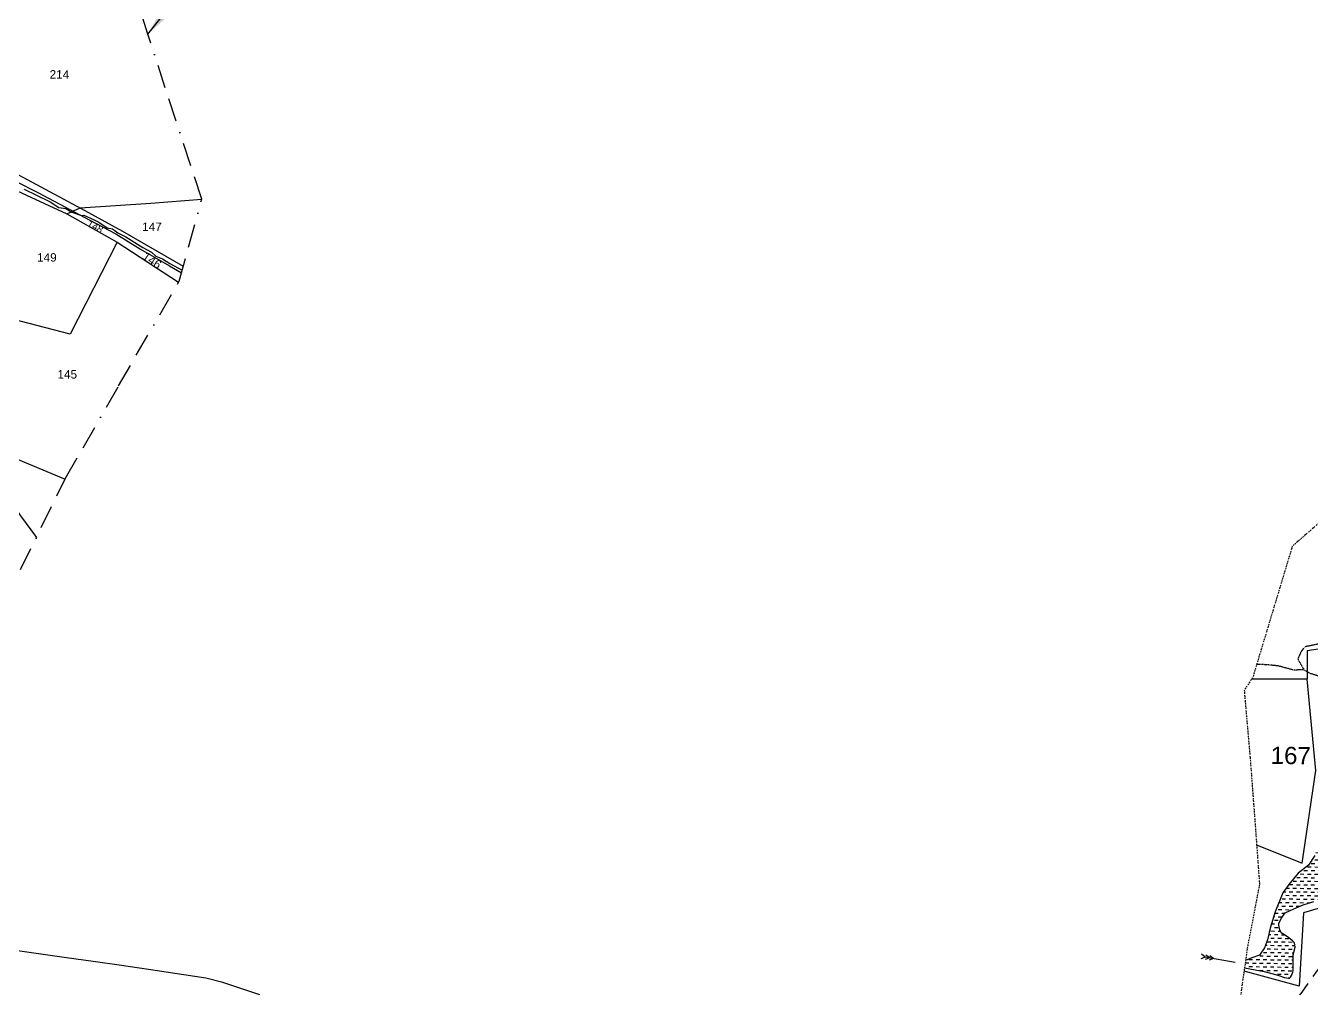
# Model space of a CAD drawing. Header units: inches. Extents: x 304037 to 460575, y 1453943 to 1639883.
# Drawn here: x 338731 to 340576, y 1598984 to 1600364 of the extents above; entities that cross this region are included whole.
import ezdxf

# ---------------------------------------------------------------- set-up
doc = ezdxf.new("R2010")
doc.units = ezdxf.units.IN
doc.header["$MEASUREMENT"] = 0
for name, pattern in [('ACAD_ISO02W100', [15, 12, -3]), ('ACAD_ISO07W100', [3, 0, -3]), ('BORDER', [1.75, 0.5, -0.25, 0.5, -0.25, 0, -0.25])]:
    doc.linetypes.add(name, pattern=pattern)
for name, color, linetype in [('CARTTRACK', 30, 'ACAD_ISO02W100'), ('NALA', 4, 'Continuous'), ('SURVEY_BND', 7, 'Continuous'), ('SURVEY_NO', 7, 'Continuous'), ('VILLAGE_AREA', 1, 'Continuous'), ('WATER_BODY', 4, 'Continuous')]:
    doc.layers.add(name, color=color, linetype=linetype)
doc.layers.add('FOOTPATH', color=150, linetype='ACAD_ISO07W100', lineweight=30)
doc.layers.add('VILL_BOUNDARY', color=6, linetype='BORDER', lineweight=30)
doc.styles.get("Standard").update_dxf_attribs({"font": 'arial.ttf'})
doc.dimstyles.new('30M', dxfattribs={"dimtxt": 0.18, "dimasz": 200, "dimexe": 0.18, "dimexo": 0.0625, "dimgap": 0.09, "dimtad": 0, "dimtih": 1, "dimtoh": 1, "dimdec": 4, "dimzin": 0, "dimdsep": 46, "dimtxsty": 'Standard', "dimcen": 0.09, "dimadec": 0, "dimazin": 0, "dimtfac": 1, "dimtdec": 4, "dimtofl": 0, "dimtmove": 0, "dimatfit": 3, "dimfxl": 0, "dimtolj": 1, "dimtzin": 0, "dimarcsym": 0})
doc.dimstyles.get("Standard").update_dxf_attribs({"dimtxt": 0.18, "dimasz": 0.18, "dimexe": 0.18, "dimexo": 0.0625, "dimgap": 0.09, "dimtad": 0, "dimtih": 1, "dimtoh": 1, "dimdec": 4, "dimzin": 0, "dimdsep": 46, "dimtxsty": 'Standard', "dimcen": 0.09, "dimadec": 0, "dimazin": 0, "dimtfac": 1, "dimtdec": 4, "dimtofl": 0, "dimtmove": 0, "dimatfit": 3, "dimfxl": 0, "dimtolj": 1, "dimtzin": 0, "dimarcsym": 0})

# ---------------------------------------------------------------- blocks, each defined once
blk = doc.blocks.new('PALLAKONDA')
at = {"layer": 'VILL_BOUNDARY', "linetype": 'ByBlock'}
blk.add_lwpolyline([(178.65, 319.01), (173.44, 320.75), (171.02, 321.33), (163.85, 322.36), (159.13, 323.06), (155.13, 323.58), (151.35, 324.12), (147.43, 324.63), (143.77, 325.14)], dxfattribs=at)
blk = doc.blocks.new('CHINTALAMAKURU')
at = {"layer": 'CARTTRACK', "linetype": 'ByBlock'}
for points in [[(108.65, -35.19), (114.1, -37.67), (120.84, -40.35), (123.06, -41.53), (128.84, -43.25), (137.84, -46.07), (151.57, -50.04), (156.86, -51.77), (164.04, -55.52), (170.32, -58.45), (175.56, -61.24), (180.36, -63.31), (183.72, -65.09), (188.74, -68.13), (194, -71.28), (198.79, -73.7), (204.56, -76.75), (209.75, -79.46), (215.47, -82.41), (220.8, -85.68), (226.98, -89.23), (229.55, -90.68)], [(107.29, -38.79), (111.57, -42.04), (115.22, -44.92), (124.51, -51.57), (130.67, -55.67), (133.8, -60.14), (140.31, -68.64), (146.91, -76.96), (153.37, -86.12), (162.05, -98.89), (169.28, -109.26), (172.53, -112.1), (177.26, -118.14), (183.27, -125.2), (188.52, -132.4), (195.37, -142.71), (198.79, -147.35)]]:
    blk.add_lwpolyline(points, dxfattribs=at)
at = {"layer": 'NALA', "linetype": 'ByBlock'}
blk.add_lwpolyline([(195.87, -72.98), (198.48, -74.28), (201.46, -75.7), (203.27, -76.84), (204.81, -77.11), (206.09, -77.88), (208.11, -78.59), (208.63, -78.52), (210.82, -79.48), (211.39, -79.77), (211.81, -79.99), (213.63, -81.17), (214.8, -81.41), (215.93, -82.26), (217.6, -83.08), (221.29, -85.33), (223.15, -86.29), (224.02, -87.19), (225.45, -87.75), (227.06, -88.71), (229.69, -90.14)], dxfattribs=at)
at = {"layer": 'SURVEY_BND', "linetype": 'ByBlock'}
for points in [[(200.4, -11.51), (181.9, -63.25), (208.03, -77.05), (216.91, -81.9), (229.92, -89.31)], [(191.61, -72.09), (205.01, -78.23), (215.8, -84.22), (205.85, -103.92), (193.52, -100.79), (190.01, -128.73), (170.36, -121.41)], [(205.01, -78.23), (207.85, -76.95), (222.9, -75.86), (233.79, -74.97)], [(215.8, -84.22), (228.92, -92.73)], [(190.01, -128.73), (204.88, -134.84)]]:
    blk.add_lwpolyline(points, dxfattribs=at)
at = {"layer": 'VILL_BOUNDARY', "ltscale": 10}
blk.add_lwpolyline([(192.17, -160.95), (204.97, -134.65), (216.23, -114.86), (229.07, -92.46), (233.79, -74.97), (222.13, -39.81), (215.05, -17.55)], dxfattribs=at)
at = {"layer": 'SURVEY_NO', "linetype": 'ByBlock'}
for s, p in [('214', (201.19, -49.35)), ('147', (221.1, -81.8)), ('149', (198.68, -88.44)), ('145', (203.15, -113.38))]:
    blk.add_text(s, height=1.8, dxfattribs=at).set_placement(p)
for s, height, rotation, p in [('148', 1.5, 331.4422, (209.18, -80.72)), ('146', 1.8, 326.1132, (221.01, -87.64))]:
    blk.add_text(s, height=height, rotation=rotation, dxfattribs=at).set_placement(p)
blk = doc.blocks.new('KANUPURUPALLE')
at = {"layer": 'WATER_BODY'}
h = blk.add_hatch(dxfattribs=at)
h.set_pattern_fill('DASH', color=256, scale=10, style=0)
h.set_pattern_definition([(0, (-1406.7073, 386.2021), (1.25, 1.25), [1.25, -1.25])])
h.paths.add_polyline_path([(-853.91, 725.51), (-858.31, 724.74), (-861.53, 724.67), (-865.98, 723.56), (-870.16, 722.48), (-872.54, 722.45), (-877.73, 720.82), (-882.18, 718.44), (-886.17, 715.84), (-888.2, 712.89), (-890.19, 709.18), (-891.23, 702.8), (-891.27, 698.2), (-891.19, 693.76), (-890.92, 686.08), (-889.89, 680.68), (-888.89, 674.46), (-888.2, 670.55), (-888.5, 667.57), (-889.85, 660.76), (-890.34, 658.61), (-891.11, 655.01), (-891.95, 652.79), (-894.11, 649.29), (-897.67, 646.45), (-900.85, 642.51), (-902.92, 639.56), (-905.46, 632.98), (-907.11, 627.23), (-907.99, 623.09), (-909.03, 620.33), (-910.71, 617.73), (-913.4, 616.77), (-915.55, 615.84), (-915.89, 613.27), (-912.19, 612.68), (-909.04, 612.04), (-905.86, 611.36), (-903.87, 610.76), (-901.91, 610.12), (-900.52, 609.83), (-900.14, 609.93), (-899.86, 610.19), (-899.43, 610.85), (-899.01, 612.04), (-898.94, 612.68), (-898.94, 614.13), (-898.94, 615.94), (-898.94, 618.01), (-898.28, 620.67), (-898.57, 622.25), (-899.26, 622.86), (-900.62, 623.95), (-901.78, 624.68), (-902.69, 625.25), (-903.25, 625.66), (-903.72, 626.7), (-904.16, 628.28), (-904.16, 628.83), (-903.38, 630.6), (-901.95, 632.67), (-900.22, 633.52), (-898.17, 634.46), (-895.78, 635.46), (-892, 636.69), (-891.32, 636.91), (-889.83, 637.48), (-884.48, 639.05), (-882.33, 639.77), (-880.3, 640.67), (-878.91, 641.26), (-877.55, 641.54), (-876.7, 641.73), (-875.54, 641.82), (-873.97, 642.31), (-871.46, 643.62), (-867.64, 644.66), (-862.56, 646.07), (-854.6, 648.14), (-848.24, 650.51), (-846.28, 651.27), (-844.42, 653.02), (-842.95, 655.36), (-841.75, 657.43), (-841.04, 659.83), (-839.18, 667.21), (-837.27, 673.37), (-834.65, 679.97), (-832.79, 686.11), (-829.08, 697.45), (-826.13, 705.82), (-825.42, 710.73), (-824.22, 719.72), (-823.33, 723.86), (-821.56, 726.7), (-820.3, 728.53), (-822.41, 730.72), (-825.63, 730.91), (-827.85, 730.91), (-830.26, 730.3), (-833.9, 729.07), (-838.8, 728.08), (-842.75, 727.42), (-846.7, 727.42), (-849.23, 726.77)])
h.paths.add_polyline_path([(-879.7, 682.17), (-820.4, 682.17), (-820.4, 688.31), (-879.7, 688.31)], flags=24)
h.paths.add_polyline_path([(-868.37, 675.2), (-852.03, 675.2), (-852.03, 684.33), (-868.37, 684.33)], flags=24)
for points in [[(-929.64, 616.8), (-931.17, 616.23)], [(-929.64, 616.8), (-930.97, 617.78)], [(-928.05, 616.55), (-929.58, 615.98)], [(-928.05, 616.55), (-929.38, 617.53)], [(-926.74, 616.35), (-928.27, 615.77)], [(-926.74, 616.35), (-928.07, 617.33)]]:
    blk.add_lwpolyline(points)
at = {"layer": 'CARTTRACK'}
blk.add_lwpolyline([(-816.01, 672.57), (-829.79, 658.93), (-837.85, 651.09), (-844.17, 646.43), (-851.02, 644.3), (-863.76, 641.07), (-868.42, 642.47), (-874.81, 640.47), (-880.47, 631.37), (-885.12, 620.46), (-895.85, 605.13), (-903.5, 595.36), (-914.5, 575.63), (-920.62, 567.45), (-926.62, 557.96), (-931.82, 544.53), (-934.75, 534.72), (-940.07, 523.15), (-943.07, 510.86), (-945.2, 504.02), (-947.08, 501.16)], dxfattribs=at)
at = {"layer": 'FOOTPATH', "ltscale": 0.001}
for points in [[(-798.03, 741.55), (-804.56, 742.86), (-810.98, 741.68), (-815.15, 738.64), (-821.44, 736.92), (-829.74, 733.99), (-835.89, 733.61), (-843.53, 733.65), (-849.86, 732.72), (-857.96, 731.96), (-865.07, 730.83), (-876.33, 729.69), (-889.79, 726.82), (-896.41, 725.35), (-897.68, 723.66), (-898.78, 721.05), (-896.52, 717.32), (-894.37, 716.19), (-892.34, 715.64), (-888.59, 713.74)], [(-896.52, 717.32), (-900.23, 717.24), (-905.59, 718.59), (-909.59, 718.97), (-913.1, 718.98)]]:
    blk.add_lwpolyline(points, dxfattribs=at)
at = {"layer": 'SURVEY_BND'}
for points in [[(-857.75, 730.59), (-878.69, 726.77), (-895.54, 723.95), (-895.43, 714.1), (-914.75, 713.88)], [(-912.23, 656.19), (-896.24, 650.04), (-891.92, 682.35), (-895.43, 714.1)], [(-821.61, 709.94), (-828.88, 690.03), (-834.95, 673.02), (-842.76, 649.45), (-880.3, 637.49), (-895.56, 632.66), (-896.75, 607.15), (-916.04, 612.12)]]:
    blk.add_lwpolyline(points, dxfattribs=at)
at = {"layer": 'VILL_BOUNDARY'}
blk.add_lwpolyline([(-869.64, 788.69), (-901.22, 760.35), (-914.42, 714.38), (-917.3, 709.99), (-914.93, 686.55), (-912.23, 656.19), (-911.05, 642.36), (-914.94, 620.6), (-917.3, 602.38)], dxfattribs=at)
blk.add_lwpolyline([(-869.64, 788.69), (-901.22, 760.35), (-914.42, 714.38), (-917.3, 709.99), (-914.93, 686.55), (-912.23, 656.19), (-911.05, 642.36), (-914.94, 620.6), (-917.3, 602.38)], dxfattribs=at)
at = {"layer": 'WATER_BODY'}
for points in [[(-915.89, 613.27), (-912.19, 612.68), (-909.04, 612.04), (-905.86, 611.36), (-903.87, 610.76), (-901.91, 610.12), (-900.52, 609.83), (-900.14, 609.93), (-899.86, 610.19), (-899.43, 610.85), (-899.01, 612.04), (-898.94, 612.68), (-898.94, 614.13), (-898.94, 615.94), (-898.94, 618.01), (-898.28, 620.67), (-898.57, 622.25), (-899.26, 622.86), (-900.62, 623.95), (-901.78, 624.68), (-902.69, 625.25), (-903.25, 625.66), (-903.72, 626.7), (-904.16, 628.28), (-904.16, 628.83), (-903.38, 630.6), (-901.95, 632.67), (-900.22, 633.52), (-898.17, 634.46), (-895.78, 635.46), (-892, 636.69)], [(-891.95, 652.79), (-894.11, 649.29), (-897.67, 646.45), (-900.85, 642.51), (-902.92, 639.56), (-905.46, 632.98), (-907.11, 627.23), (-907.99, 623.09), (-909.03, 620.33), (-910.71, 617.73), (-913.4, 616.77), (-915.55, 615.84)]]:
    blk.add_lwpolyline(points, dxfattribs=at)
at = {"layer": 'SURVEY_NO'}
blk.add_text('167', height=6, dxfattribs=at).set_placement((-907.75, 684.46))
blk.add_leader([(-919.16, 615.15), (-929.72, 616.82)], dimstyle='Standard', override={"dimgap": 0.09, "dimtad": 0})

msp = doc.modelspace()

# ---------------------------------------------------------------- block references
at = {"layer": 'SURVEY_BND', "linetype": 'ByBlock', "xscale": 6.717149151391893, "yscale": 6.717149151321792, "zscale": 6.717149151394595, "rotation": 359.7481555107381}
msp.add_blockref('CHINTALAMAKURU', (337415.4, 1600625.6), dxfattribs=at)
at = {"layer": 'SURVEY_NO', "linetype": 'ByBlock', "xscale": 10.17652388560238, "yscale": 10.17652388574788, "zscale": 10.1765238856269, "rotation": 359.7167516509514}
msp.add_blockref('PALLAKONDA', (337233, 1595736.6), dxfattribs=at)
at = {"layer": 'VILLAGE_AREA', "xscale": 4.11690545397391, "yscale": 4.116905454022344, "zscale": 4.116905453970031, "rotation": 359.2242586303323}
msp.add_blockref('KANUPURUPALLE', (344216, 1596437.2), dxfattribs=at)

# ---------------------------------------------------------------- leaders
msp.add_leader([(338906.3, 1600351.6), (339779.9, 1601457.8)], dimstyle='30M', override={"dimgap": 0.09, "dimtad": 0})

doc.saveas('drawing.dxf')
